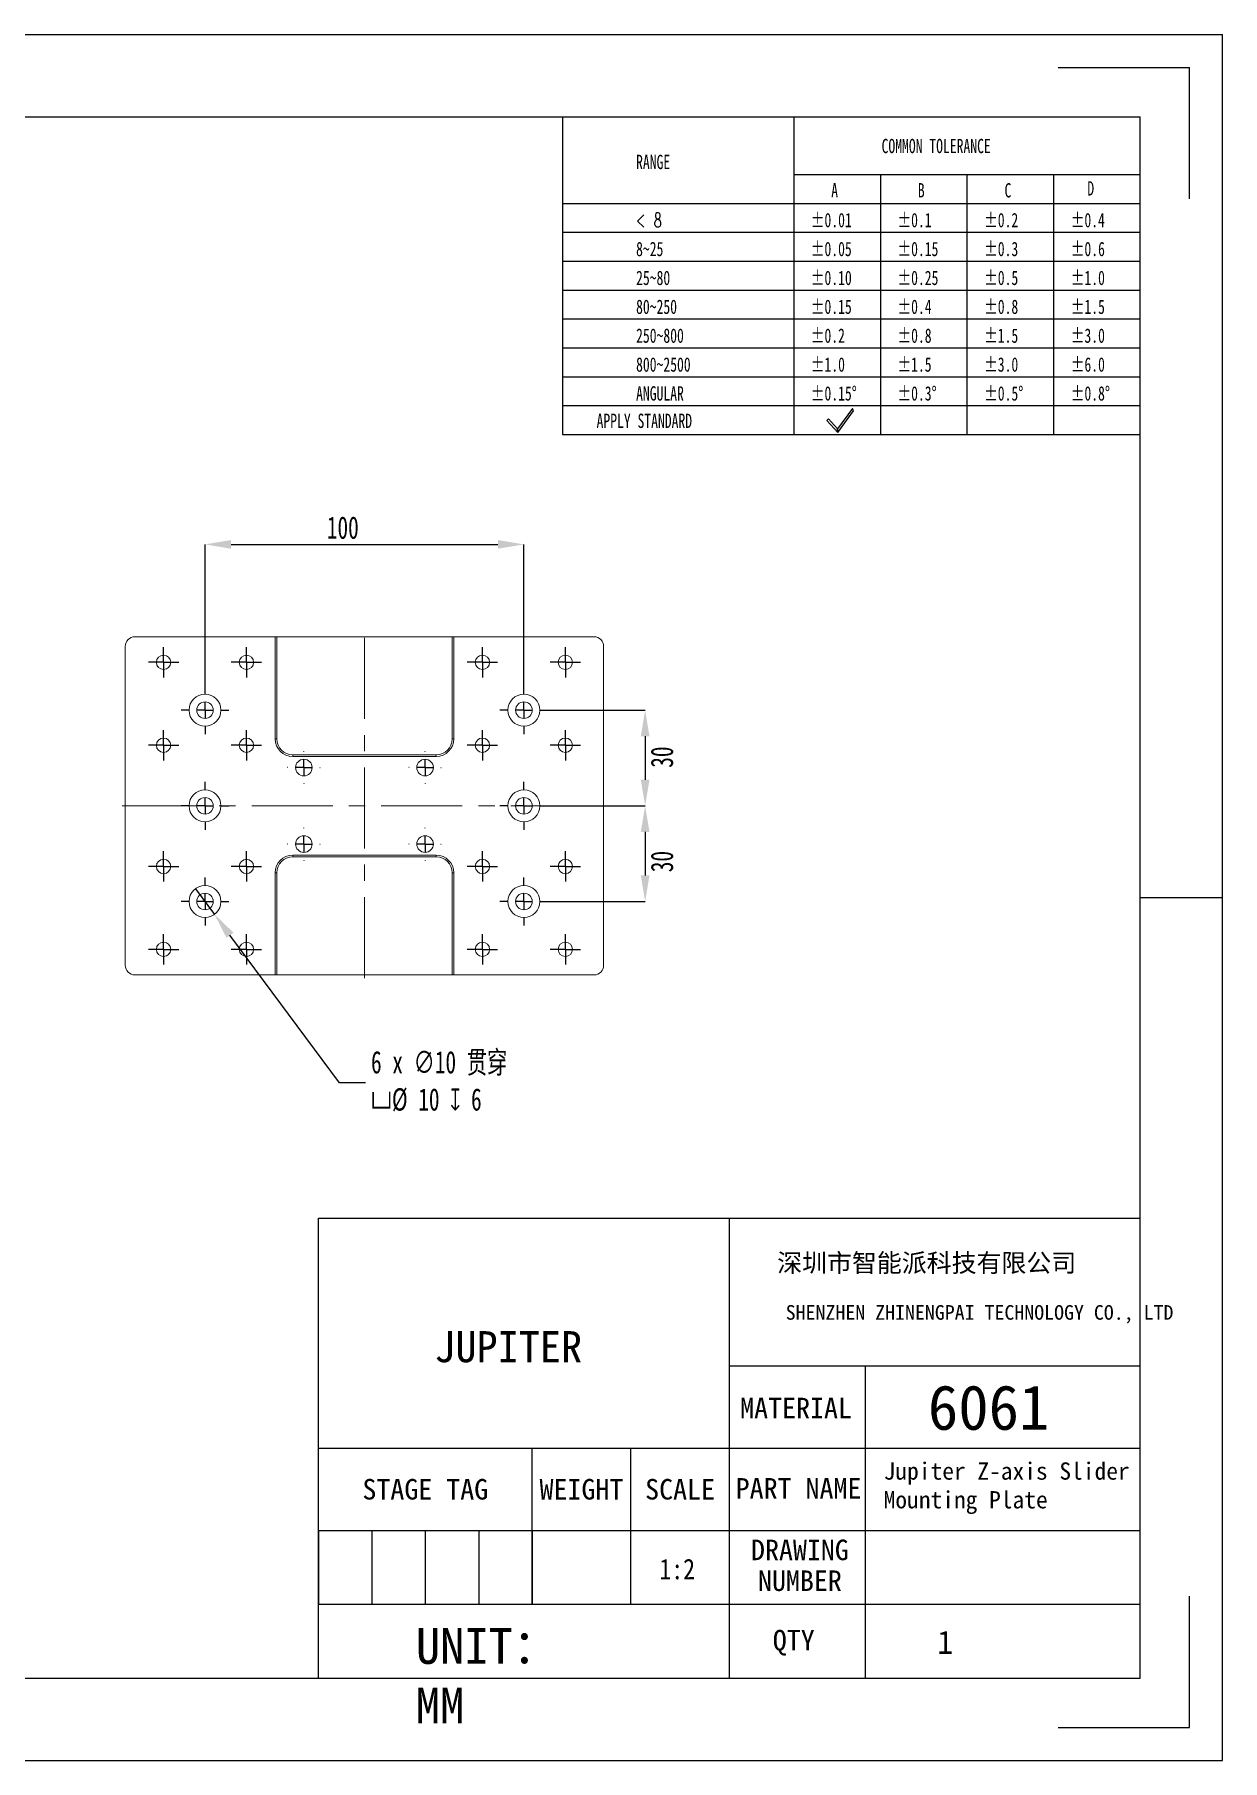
# Model space of a CAD drawing. Header units: millimetres. Extents: x 413 to 795, y 24 to 295.
# Drawn here: x 609.1 to 795.4, y 24.1 to 294.7 of the extents above; entities that cross this region are included whole.
import ezdxf

# ---------------------------------------------------------------- set-up
doc = ezdxf.new("R2010")
doc.units = ezdxf.units.MM
doc.header["$PDSIZE"] = -1
doc.linetypes.add('CENTERX2', pattern=[20.32, 12.7, -2.54, 2.54, -2.54])
doc.layers.add('图框', color=7, linetype='Continuous')
doc.layers.add('尺寸线层', color=3, linetype='Continuous', lineweight=18)
doc.styles.add('SLDTEXTSTYLE4', font='TXT', dxfattribs={"width": 0.7})
doc.styles.add('SLDTEXTSTYLE5', font='TXT', dxfattribs={"width": 0.642857, "bigfont": 'bigfont'})
doc.styles.add('TEXTSTYLE_2', font='')
doc.styles.add('TEXTSTYLE_3', font='')
doc.styles.get('TEXTSTYLE_2').set_extended_font_data('宋体')
doc.styles.get('TEXTSTYLE_3').set_extended_font_data('宋体')
doc.dimstyles.new('SLDDIMSTYLE0', dxfattribs={"dimtxt": 3.5, "dimasz": 4.08, "dimexe": 0, "dimexo": 0.0625, "dimgap": 0.875, "dimtad": 2, "dimdec": 1, "dimlfac": 2, "dimrnd": 1e-09, "dimzin": 12, "dimdsep": 46, "dimtxsty": 'SLDTEXTSTYLE4', "dimsah": 1, "dimcen": 0.09, "dimadec": 0, "dimazin": 3, "dimtfac": 1, "dimtdec": 1, "dimtofl": 0, "dimtmove": 0, "dimatfit": 3, "dimfxl": 1, "dimfrac": 2, "dimtolj": 1, "dimtzin": 12, "dimarcsym": 0})
doc.dimstyles.new('SLDDIMSTYLE2', dxfattribs={"dimtxt": 3.5, "dimasz": 4.08, "dimexe": 0, "dimexo": 0.0625, "dimgap": 0.875, "dimtad": 2, "dimdec": 1, "dimlfac": 2, "dimrnd": 1e-09, "dimzin": 12, "dimdsep": 46, "dimtxsty": 'SLDTEXTSTYLE4', "dimsah": 1, "dimcen": 0.09, "dimadec": 0, "dimazin": 3, "dimtfac": 1, "dimtdec": 1, "dimtmove": 0, "dimatfit": 0, "dimfxl": 1, "dimfrac": 2, "dimtolj": 1, "dimtzin": 12, "dimarcsym": 0})
doc.dimstyles.new('SLDDIMSTYLE3', dxfattribs={"dimtxt": 3.5, "dimasz": 4.08, "dimexe": 0, "dimexo": 0.0625, "dimgap": 0.875, "dimtad": 0, "dimtih": 1, "dimtoh": 1, "dimdec": 1, "dimlfac": 2, "dimrnd": 1e-09, "dimzin": 12, "dimdsep": 46, "dimtxsty": 'SLDTEXTSTYLE4', "dimblk1": 'NONE', "dimsah": 1, "dimcen": 0, "dimadec": 0, "dimazin": 3, "dimtfac": 1, "dimtdec": 1, "dimtmove": 0, "dimatfit": 3, "dimldrblk": 'NONE', "dimfxl": 1, "dimfrac": 2, "dimtolj": 1, "dimtzin": 12, "dimarcsym": 0})

# ---------------------------------------------------------------- blocks, each defined once
blk = doc.blocks.new('_D_17')
at = {"layer": 'Defpoints', "color": 0, "transparency": 16777216}
for p in [(685.83, 214.73), (635.83, 192.49), (685.83, 192.49)]:
    blk.add_point(p, dxfattribs=at)
at = {"layer": '图框', "color": 0, "lineweight": -2, "transparency": 16777216}
for p, q in [((635.83, 192.55), (635.83, 214.73)), ((639.91, 214.73), (681.75, 214.73)), ((685.83, 192.55), (685.83, 214.73))]:
    blk.add_line(p, q, dxfattribs=at)
at = {"layer": '图框', "color": 0, "transparency": 16777216}
for points in [[(639.91, 215.41), (639.91, 214.05), (635.83, 214.73)], [(681.75, 215.41), (681.75, 214.05), (685.83, 214.73)]]:
    blk.add_solid(points, dxfattribs=at)
at = {"layer": '图框', "color": 0, "transparency": 16777216, "insert": (657.43, 219.11), "char_height": 3.5, "attachment_point": 2, "style": 'SLDTEXTSTYLE4'}
blk.add_mtext('\\A1;100', dxfattribs=at)
blk = doc.blocks.new('_D_18')
at = {"layer": 'Defpoints', "color": 0, "transparency": 16777216}
for p in [(689.58, 188.74), (689.58, 173.74), (704.83, 173.74)]:
    blk.add_point(p, dxfattribs=at)
at = {"layer": '图框', "color": 0, "lineweight": -2, "transparency": 16777216}
for p, q in [((689.64, 188.74), (704.83, 188.74)), ((704.83, 184.66), (704.83, 177.82)), ((689.64, 173.74), (704.83, 173.74))]:
    blk.add_line(p, q, dxfattribs=at)
at = {"layer": '图框', "color": 0, "transparency": 16777216}
for points in [[(704.15, 184.66), (705.51, 184.66), (704.83, 188.74)], [(704.15, 177.82), (705.51, 177.82), (704.83, 173.74)]]:
    blk.add_solid(points, dxfattribs=at)
at = {"layer": '图框', "color": 0, "transparency": 16777216, "insert": (705.71, 181.38), "char_height": 3.5, "attachment_point": 2, "rotation": 90, "style": 'SLDTEXTSTYLE4'}
blk.add_mtext('\\A1;30', dxfattribs=at)
blk = doc.blocks.new('_D_19')
at = {"layer": 'Defpoints', "color": 0, "transparency": 16777216}
for p in [(689.58, 173.74), (689.58, 158.74), (704.83, 158.74)]:
    blk.add_point(p, dxfattribs=at)
at = {"layer": '图框', "color": 0, "lineweight": -2, "transparency": 16777216}
for p, q in [((689.64, 173.74), (704.83, 173.74)), ((704.83, 169.66), (704.83, 162.82)), ((689.64, 158.74), (704.83, 158.74))]:
    blk.add_line(p, q, dxfattribs=at)
at = {"layer": '图框', "color": 0, "transparency": 16777216}
for points in [[(704.15, 169.66), (705.51, 169.66), (704.83, 173.74)], [(704.15, 162.82), (705.51, 162.82), (704.83, 158.74)]]:
    blk.add_solid(points, dxfattribs=at)
at = {"layer": '图框', "color": 0, "transparency": 16777216, "insert": (705.71, 165), "char_height": 3.5, "attachment_point": 2, "rotation": 90, "style": 'SLDTEXTSTYLE4'}
blk.add_mtext('\\A1;30', dxfattribs=at)
blk = doc.blocks.new('_D_20')
at = {"layer": 'Defpoints', "color": 0, "transparency": 16777216}
for p in [(634.34, 160.75), (637.32, 156.73)]:
    blk.add_point(p, dxfattribs=at)
at = {"layer": '图框', "color": 0, "lineweight": -2, "transparency": 16777216}
for p, q in [((634.34, 160.75), (637.32, 156.73)), ((656.9, 130.3), (639.74, 153.45)), ((660.98, 130.3), (656.9, 130.3))]:
    blk.add_line(p, q, dxfattribs=at)
at = {"layer": '图框', "color": 0, "transparency": 16777216}
blk.add_solid([(640.29, 153.86), (639.2, 153.05), (637.32, 156.73)], dxfattribs=at)
at = {"layer": '图框', "color": 0, "transparency": 16777216, "insert": (661.86, 135.3), "char_height": 3.5, "attachment_point": 1, "style": 'SLDTEXTSTYLE4'}
blk.add_mtext('\\A1;6 x ∅10 贯穿\\P{\\fGDT;v}%%c 10 {\\fGDT;x} 6\\P', dxfattribs=at)
blk = doc.blocks.new('_NONE')
blk = doc.blocks.new('SW_CENTERMARKSYMBOL_28')
at = {"layer": '图框', "color": 0}
for p, q in [((-1.25, 0), (-2.375, 0)), ((0, 0), (-1.25, 0)), ((0, 1.25), (0, 2.375)), ((0, 0), (0, 1.25)), ((0, 0), (0, -1.25)), ((0, 0), (1.25, 0)), ((1.25, 0), (2.375, 0)), ((0, -1.25), (0, -2.375))]:
    blk.add_line(p, q, dxfattribs=at)
blk = doc.blocks.new('SW_CENTERMARKSYMBOL_29')
at = {"layer": '图框', "color": 0}
for p, q in [((-1.25, 0), (-2.375, 0)), ((0, 0), (-1.25, 0)), ((0, 1.25), (0, 2.375)), ((0, 0), (0, 1.25)), ((0, 0), (0, -1.25)), ((0, 0), (1.25, 0)), ((1.25, 0), (2.375, 0)), ((0, -1.25), (0, -2.375))]:
    blk.add_line(p, q, dxfattribs=at)
blk = doc.blocks.new('SW_CENTERMARKSYMBOL_30')
at = {"layer": '图框', "color": 0}
for p, q in [((-1.25, 0), (-2.375, 0)), ((0, 0), (-1.25, 0)), ((0, 1.25), (0, 2.375)), ((0, 0), (0, 1.25)), ((0, 0), (0, -1.25)), ((0, 0), (1.25, 0)), ((1.25, 0), (2.375, 0)), ((0, -1.25), (0, -2.375))]:
    blk.add_line(p, q, dxfattribs=at)
blk = doc.blocks.new('SW_CENTERMARKSYMBOL_31')
at = {"layer": '图框', "color": 0}
for p, q in [((-1.25, 0), (-2.375, 0)), ((0, 0), (-1.25, 0)), ((0, 1.25), (0, 2.375)), ((0, 0), (0, 1.25)), ((0, 0), (0, -1.25)), ((0, 0), (1.25, 0)), ((1.25, 0), (2.375, 0)), ((0, -1.25), (0, -2.375))]:
    blk.add_line(p, q, dxfattribs=at)
blk = doc.blocks.new('SW_CENTERMARKSYMBOL_32')
at = {"layer": '图框', "color": 0}
for p, q in [((-1.25, 0), (-2.375, 0)), ((0, 0), (-1.25, 0)), ((0, 1.25), (0, 2.375)), ((0, 0), (0, 1.25)), ((0, 0), (0, -1.25)), ((0, 0), (1.25, 0)), ((1.25, 0), (2.375, 0)), ((0, -1.25), (0, -2.375))]:
    blk.add_line(p, q, dxfattribs=at)
blk = doc.blocks.new('SW_CENTERMARKSYMBOL_33')
at = {"layer": '图框', "color": 0}
for p, q in [((-1.25, 0), (-2.375, 0)), ((0, 0), (-1.25, 0)), ((0, 1.25), (0, 2.375)), ((0, 0), (0, 1.25)), ((0, 0), (0, -1.25)), ((0, 0), (1.25, 0)), ((1.25, 0), (2.375, 0)), ((0, -1.25), (0, -2.375))]:
    blk.add_line(p, q, dxfattribs=at)
blk = doc.blocks.new('SW_CENTERMARKSYMBOL_34')
at = {"layer": '图框', "color": 0}
for p, q in [((-1.25, 0), (-2.375, 0)), ((0, 0), (-1.25, 0)), ((0, 1.25), (0, 2.375)), ((0, 0), (0, 1.25)), ((0, 0), (0, -1.25)), ((0, 0), (1.25, 0)), ((1.25, 0), (2.375, 0)), ((0, -1.25), (0, -2.375))]:
    blk.add_line(p, q, dxfattribs=at)
blk = doc.blocks.new('SW_CENTERMARKSYMBOL_35')
at = {"layer": '图框', "color": 0}
for p, q in [((-1.25, 0), (-2.375, 0)), ((0, 0), (-1.25, 0)), ((0, 1.25), (0, 2.375)), ((0, 0), (0, 1.25)), ((0, 0), (0, -1.25)), ((0, 0), (1.25, 0)), ((1.25, 0), (2.375, 0)), ((0, -1.25), (0, -2.375))]:
    blk.add_line(p, q, dxfattribs=at)
blk = doc.blocks.new('SW_CENTERMARKSYMBOL_36')
at = {"layer": '图框', "color": 0}
for p, q in [((-1.25, 0), (-2.375, 0)), ((0, 0), (-1.25, 0)), ((0, 1.25), (0, 2.375)), ((0, 0), (0, 1.25)), ((0, 0), (0, -1.25)), ((0, 0), (1.25, 0)), ((1.25, 0), (2.375, 0)), ((0, -1.25), (0, -2.375))]:
    blk.add_line(p, q, dxfattribs=at)
blk = doc.blocks.new('SW_CENTERMARKSYMBOL_37')
at = {"layer": '图框', "color": 0}
for p, q in [((-1.25, 0), (-2.375, 0)), ((0, 0), (-1.25, 0)), ((0, 1.25), (0, 2.375)), ((0, 0), (0, 1.25)), ((0, 0), (0, -1.25)), ((0, 0), (1.25, 0)), ((1.25, 0), (2.375, 0)), ((0, -1.25), (0, -2.375))]:
    blk.add_line(p, q, dxfattribs=at)
blk = doc.blocks.new('SW_CENTERMARKSYMBOL_38')
at = {"layer": '图框', "color": 0}
for p, q in [((-1.25, 0), (-2.375, 0)), ((0, 0), (-1.25, 0)), ((0, 1.25), (0, 2.375)), ((0, 0), (0, 1.25)), ((0, 0), (0, -1.25)), ((0, 0), (1.25, 0)), ((1.25, 0), (2.375, 0)), ((0, -1.25), (0, -2.375))]:
    blk.add_line(p, q, dxfattribs=at)
blk = doc.blocks.new('SW_CENTERMARKSYMBOL_39')
at = {"layer": '图框', "color": 0}
for p, q in [((-1.25, 0), (-2.375, 0)), ((0, 0), (-1.25, 0)), ((0, 1.25), (0, 2.375)), ((0, 0), (0, 1.25)), ((0, 0), (0, -1.25)), ((0, 0), (1.25, 0)), ((1.25, 0), (2.375, 0)), ((0, -1.25), (0, -2.375))]:
    blk.add_line(p, q, dxfattribs=at)
blk = doc.blocks.new('SW_CENTERMARKSYMBOL_40')
at = {"layer": '图框', "color": 0}
for p, q in [((-1.25, 0), (-2.375, 0)), ((0, 0), (-1.25, 0)), ((0, 1.25), (0, 2.375)), ((0, 0), (0, 1.25)), ((0, 0), (0, -1.25)), ((0, 0), (1.25, 0)), ((1.25, 0), (2.375, 0)), ((0, -1.25), (0, -2.375))]:
    blk.add_line(p, q, dxfattribs=at)
blk = doc.blocks.new('SW_CENTERMARKSYMBOL_41')
at = {"layer": '图框', "color": 0}
for p, q in [((-1.25, 0), (-2.375, 0)), ((0, 0), (-1.25, 0)), ((0, 1.25), (0, 2.375)), ((0, 0), (0, 1.25)), ((0, 0), (0, -1.25)), ((0, 0), (1.25, 0)), ((1.25, 0), (2.375, 0)), ((0, -1.25), (0, -2.375))]:
    blk.add_line(p, q, dxfattribs=at)
blk = doc.blocks.new('SW_CENTERMARKSYMBOL_42')
at = {"layer": '图框', "color": 0}
for p, q in [((-1.25, 0), (-2.375, 0)), ((0, 0), (-1.25, 0)), ((0, 1.25), (0, 2.375)), ((0, 0), (0, 1.25)), ((0, 0), (0, -1.25)), ((0, 0), (1.25, 0)), ((1.25, 0), (2.375, 0)), ((0, -1.25), (0, -2.375))]:
    blk.add_line(p, q, dxfattribs=at)
blk = doc.blocks.new('SW_CENTERMARKSYMBOL_43')
at = {"layer": '图框', "color": 0}
for p, q in [((-1.25, 0), (-2.375, 0)), ((0, 0), (-1.25, 0)), ((0, 1.25), (0, 2.375)), ((0, 0), (0, 1.25)), ((0, 0), (0, -1.25)), ((0, 0), (1.25, 0)), ((1.25, 0), (2.375, 0)), ((0, -1.25), (0, -2.375))]:
    blk.add_line(p, q, dxfattribs=at)
blk = doc.blocks.new('SW_CENTERMARKSYMBOL_44')
at = {"layer": '图框', "color": 0}
for p, q in [((-2.5, 0), (-2.55, 0)), ((0, 0), (-1.25, 0)), ((0, 2.5), (0, 2.55)), ((0, 0), (0, 1.25)), ((0, 0), (0, -1.25)), ((0, 0), (1.25, 0)), ((2.5, 0), (2.55, 0)), ((0, -2.5), (0, -2.55))]:
    blk.add_line(p, q, dxfattribs=at)
blk = doc.blocks.new('SW_CENTERMARKSYMBOL_45')
at = {"layer": '图框', "color": 0}
for p, q in [((-2.5, 0), (-2.55, 0)), ((0, 0), (-1.25, 0)), ((0, 2.5), (0, 2.55)), ((0, 0), (0, 1.25)), ((0, 0), (0, -1.25)), ((0, 0), (1.25, 0)), ((2.5, 0), (2.55, 0)), ((0, -2.5), (0, -2.55))]:
    blk.add_line(p, q, dxfattribs=at)
blk = doc.blocks.new('SW_CENTERMARKSYMBOL_46')
at = {"layer": '图框', "color": 0}
for p, q in [((-2.5, 0), (-2.55, 0)), ((0, 0), (-1.25, 0)), ((0, 2.5), (0, 2.55)), ((0, 0), (0, 1.25)), ((0, 0), (0, -1.25)), ((0, 0), (1.25, 0)), ((2.5, 0), (2.55, 0)), ((0, -2.5), (0, -2.55))]:
    blk.add_line(p, q, dxfattribs=at)
blk = doc.blocks.new('SW_CENTERMARKSYMBOL_47')
at = {"layer": '图框', "color": 0}
for p, q in [((-2.5, 0), (-2.55, 0)), ((0, 0), (-1.25, 0)), ((0, 2.5), (0, 2.55)), ((0, 0), (0, 1.25)), ((0, 0), (0, -1.25)), ((0, 0), (1.25, 0)), ((2.5, 0), (2.55, 0)), ((0, -2.5), (0, -2.55))]:
    blk.add_line(p, q, dxfattribs=at)
blk = doc.blocks.new('SW_CENTERMARKSYMBOL_48')
at = {"layer": '图框', "color": 0}
for p, q in [((0, 2.5), (0, 3.75)), ((-2.5, 0), (-3.75, 0)), ((0, 0), (-1.25, 0)), ((0, 0), (0, 1.25)), ((0, 0), (0, -1.25)), ((0, 0), (1.25, 0)), ((2.5, 0), (3.75, 0)), ((0, -2.5), (0, -3.75))]:
    blk.add_line(p, q, dxfattribs=at)
blk = doc.blocks.new('SW_CENTERMARKSYMBOL_49')
at = {"layer": '图框', "color": 0}
for p, q in [((0, 2.5), (0, 3.75)), ((-2.5, 0), (-3.75, 0)), ((0, 0), (-1.25, 0)), ((0, 0), (0, 1.25)), ((0, 0), (0, -1.25)), ((0, 0), (1.25, 0)), ((2.5, 0), (3.75, 0)), ((0, -2.5), (0, -3.75))]:
    blk.add_line(p, q, dxfattribs=at)
blk = doc.blocks.new('SW_CENTERMARKSYMBOL_50')
at = {"layer": '图框', "color": 0}
for p, q in [((0, 2.5), (0, 3.75)), ((-2.5, 0), (-3.75, 0)), ((0, 0), (-1.25, 0)), ((0, 0), (0, 1.25)), ((0, 0), (0, -1.25)), ((0, 0), (1.25, 0)), ((2.5, 0), (3.75, 0)), ((0, -2.5), (0, -3.75))]:
    blk.add_line(p, q, dxfattribs=at)
blk = doc.blocks.new('SW_CENTERMARKSYMBOL_51')
at = {"layer": '图框', "color": 0}
for p, q in [((0, 2.5), (0, 3.75)), ((-2.5, 0), (-3.75, 0)), ((0, 0), (-1.25, 0)), ((0, 0), (0, 1.25)), ((0, 0), (0, -1.25)), ((0, 0), (1.25, 0)), ((2.5, 0), (3.75, 0)), ((0, -2.5), (0, -3.75))]:
    blk.add_line(p, q, dxfattribs=at)
blk = doc.blocks.new('SW_CENTERMARKSYMBOL_52')
at = {"layer": '图框', "color": 0}
for p, q in [((0, 2.5), (0, 3.75)), ((-2.5, 0), (-3.75, 0)), ((0, 0), (-1.25, 0)), ((0, 0), (0, 1.25)), ((0, 0), (0, -1.25)), ((0, 0), (1.25, 0)), ((2.5, 0), (3.75, 0)), ((0, -2.5), (0, -3.75))]:
    blk.add_line(p, q, dxfattribs=at)
blk = doc.blocks.new('SW_CENTERMARKSYMBOL_53')
at = {"layer": '图框', "color": 0}
for p, q in [((0, 2.5), (0, 3.75)), ((-2.5, 0), (-3.75, 0)), ((0, 0), (-1.25, 0)), ((0, 0), (0, 1.25)), ((0, 0), (0, -1.25)), ((0, 0), (1.25, 0)), ((2.5, 0), (3.75, 0)), ((0, -2.5), (0, -3.75))]:
    blk.add_line(p, q, dxfattribs=at)

msp = doc.modelspace()

# ---------------------------------------------------------------- linework, layer by layer
at = {"color": 7, "linetype": 'Continuous'}
for p, q in [((412.668, 294.662), (795.352, 294.662)), ((795.352, 24.077), (795.352, 294.662)), ((769.582, 289.508), (790.198, 289.508)), ((790.198, 268.892), (790.198, 289.508)), ((425.553, 281.777), (782.467, 281.777)), ((782.467, 36.962), (782.467, 281.777)), ((782.467, 159.369), (795.352, 159.369)), ((790.198, 29.231), (790.198, 49.847)), ((425.553, 36.962), (782.467, 36.962)), ((769.582, 29.231), (790.198, 29.231)), ((412.668, 24.077), (795.352, 24.077))]:
    msp.add_line(p, q, dxfattribs=at)
for p, q in [((691.895, 281.777), (691.895, 231.962)), ((728.124, 281.777), (728.124, 231.962)), ((728.124, 272.72), (782.467, 272.72)), ((741.71, 272.72), (741.71, 231.962)), ((755.296, 272.72), (755.296, 231.962)), ((768.882, 272.72), (768.882, 231.962)), ((691.895, 268.191), (782.467, 268.191)), ((691.895, 263.662), (782.467, 263.662)), ((691.895, 259.134), (782.467, 259.134)), ((691.895, 254.605), (782.467, 254.605)), ((691.895, 250.076), (782.467, 250.076)), ((691.895, 245.548), (782.467, 245.548)), ((691.895, 241.019), (782.467, 241.019)), ((691.895, 236.491), (782.467, 236.491)), ((737.326, 236.023), (734.994, 232.861)), ((735.022, 232.289), (737.509, 235.661)), ((737.509, 235.661), (737.326, 236.023)), ((733.595, 234.416), (733.325, 234.173)), ((733.325, 234.173), (735.022, 232.289)), ((734.994, 232.861), (733.595, 234.416)), ((735.022, 232.289), (734.994, 232.861)), ((734.994, 232.861), (735.022, 232.289)), ((691.895, 231.962), (782.467, 231.962))]:
    msp.add_line(p, q)
at = {"color": 7, "linetype": 'Continuous', "lineweight": 15}
for p, q in [((646.827, 200.241), (624.827, 200.241)), ((646.827, 184.241), (646.827, 200.241)), ((646.827, 200.241), (647.077, 200.241)), ((647.077, 200.241), (647.077, 184.241)), ((674.577, 200.241), (647.077, 200.241)), ((674.577, 184.241), (674.577, 200.241)), ((674.577, 200.241), (674.827, 200.241)), ((674.827, 200.241), (674.827, 184.241)), ((696.827, 200.241), (674.827, 200.241)), ((623.327, 198.741), (623.327, 148.741)), ((698.327, 148.741), (698.327, 198.741)), ((647.077, 184.241), (646.827, 184.241)), ((674.577, 184.241), (674.827, 184.241)), ((649.577, 181.741), (649.577, 181.491)), ((649.577, 181.741), (672.077, 181.741)), ((672.077, 181.491), (649.577, 181.491)), ((672.077, 181.741), (672.077, 181.491)), ((649.577, 165.991), (672.077, 165.991)), ((649.577, 165.741), (649.577, 165.991)), ((672.077, 165.741), (649.577, 165.741)), ((672.077, 165.741), (672.077, 165.991)), ((646.827, 147.241), (646.827, 163.241)), ((647.077, 163.241), (646.827, 163.241)), ((647.077, 163.241), (647.077, 147.241)), ((674.577, 163.241), (674.827, 163.241)), ((674.577, 147.241), (674.577, 163.241)), ((674.827, 163.241), (674.827, 147.241)), ((624.827, 147.241), (646.827, 147.241)), ((647.077, 147.241), (646.827, 147.241)), ((647.077, 147.241), (674.577, 147.241)), ((674.827, 147.241), (674.577, 147.241)), ((674.827, 147.241), (696.827, 147.241))]:
    msp.add_line(p, q, dxfattribs=at)
at = {"color": 2, "linetype": 'Continuous'}
for p, q in [((653.617, 73.04), (653.617, 109.118)), ((653.617, 73.04), (653.617, 109.118)), ((653.617, 109.118), (718.042, 109.118)), ((718.042, 60.155), (718.042, 109.118)), ((718.042, 85.925), (718.042, 109.118)), ((718.042, 109.118), (782.467, 109.118)), ((718.042, 73.04), (718.042, 109.118)), ((782.467, 85.925), (782.467, 109.118)), ((718.042, 85.925), (782.467, 85.925)), ((739.333, 85.925), (739.333, 36.962)), ((782.467, 60.155), (782.467, 85.925)), ((653.617, 36.962), (653.617, 73.04)), ((653.617, 73.04), (718.042, 73.04)), ((653.617, 60.155), (653.617, 73.04)), ((653.617, 73.04), (687.118, 73.04)), ((687.118, 60.155), (687.118, 73.04)), ((687.118, 60.155), (687.118, 73.04)), ((687.118, 73.04), (718.042, 73.04)), ((702.58, 60.155), (702.58, 73.04)), ((718.042, 73.04), (782.467, 73.04)), ((718.042, 60.155), (718.042, 73.04)), ((653.617, 48.558), (653.617, 60.155)), ((653.617, 60.155), (687.118, 60.155)), ((653.617, 60.155), (687.118, 60.155)), ((653.617, 60.155), (687.118, 60.155)), ((653.617, 60.155), (653.617, 48.558)), ((661.993, 60.155), (661.993, 48.558)), ((670.368, 60.155), (670.368, 48.558)), ((678.743, 60.155), (678.743, 48.558)), ((687.118, 48.558), (687.118, 60.155)), ((687.118, 48.558), (687.118, 60.155)), ((687.118, 60.155), (718.042, 60.155)), ((687.118, 60.155), (718.042, 60.155)), ((687.118, 60.155), (687.118, 48.558)), ((702.58, 48.558), (702.58, 60.155)), ((718.042, 36.962), (718.042, 60.155)), ((718.042, 60.155), (782.467, 60.155)), ((718.042, 60.155), (782.467, 60.155)), ((718.042, 48.558), (718.042, 60.155)), ((782.467, 36.962), (782.467, 60.155)), ((653.617, 36.962), (653.617, 48.558)), ((653.617, 48.558), (718.042, 48.558)), ((653.617, 48.558), (687.118, 48.558)), ((653.617, 48.558), (687.118, 48.558)), ((687.118, 48.558), (718.042, 48.558)), ((718.042, 36.962), (718.042, 48.558)), ((718.042, 48.558), (782.467, 48.558)), ((602.077, 36.962), (633.001, 36.962)), ((633.001, 36.962), (653.617, 36.962)), ((653.617, 36.962), (718.042, 36.962)), ((718.042, 36.962), (782.467, 36.962))]:
    msp.add_line(p, q, dxfattribs=at)
at = {"color": 7, "linetype": 'Continuous', "lineweight": 15}
for centre, radius in [((629.327, 196.241), 1.125), ((642.327, 196.241), 1.125), ((679.327, 196.241), 1.125), ((692.327, 196.241), 1.125), ((635.827, 188.741), 2.5), ((635.827, 188.741), 1.3), ((685.827, 188.741), 2.5), ((685.827, 188.741), 1.3), ((629.327, 183.241), 1.125), ((642.327, 183.241), 1.125), ((679.327, 183.241), 1.125), ((692.327, 183.241), 1.125), ((651.327, 179.741), 1.3), ((670.327, 179.741), 1.3), ((635.827, 173.741), 2.5), ((685.827, 173.741), 2.5), ((635.827, 173.741), 1.3), ((685.827, 173.741), 1.3), ((651.327, 167.741), 1.3), ((670.327, 167.741), 1.3), ((629.327, 164.241), 1.125), ((642.327, 164.241), 1.125), ((679.327, 164.241), 1.125), ((692.327, 164.241), 1.125), ((635.827, 158.741), 2.5), ((635.827, 158.741), 1.3), ((685.827, 158.741), 2.5), ((685.827, 158.741), 1.3), ((629.327, 151.241), 1.125), ((642.327, 151.241), 1.125), ((679.327, 151.241), 1.125), ((692.327, 151.241), 1.125)]:
    msp.add_circle(centre, radius, dxfattribs=at)
for centre, radius, start, end in [((624.827, 198.741), 1.5, 90, 180), ((696.827, 198.741), 1.5, 0, 90), ((649.577, 184.241), 2.75, 180, 270), ((649.577, 184.241), 2.5, 180, 270), ((672.077, 184.241), 2.75, 270, 0), ((672.077, 184.241), 2.5, 270, 0), ((649.577, 163.241), 2.75, 90, 180), ((649.577, 163.241), 2.5, 90, 180), ((672.077, 163.241), 2.75, 0, 90), ((672.077, 163.241), 2.5, 0, 90), ((624.827, 148.741), 1.5, 180, 270), ((696.827, 148.741), 1.5, 270, 0)]:
    msp.add_arc(centre, radius, start, end, dxfattribs=at)
at = {"layer": '图框', "linetype": 'CENTERX2', "lineweight": 0}
for p, q in [((660.827, 146.741), (660.827, 200.741)), ((622.827, 173.741), (698.827, 173.741))]:
    msp.add_line(p, q, dxfattribs=at)

# ---------------------------------------------------------------- block references
at = {"layer": '图框'}
for name, p in [('SW_CENTERMARKSYMBOL_43', (629.327, 196.241)), ('SW_CENTERMARKSYMBOL_41', (642.327, 196.241)), ('SW_CENTERMARKSYMBOL_28', (679.327, 196.241)), ('SW_CENTERMARKSYMBOL_29', (692.327, 196.241)), ('SW_CENTERMARKSYMBOL_49', (635.827, 188.741)), ('SW_CENTERMARKSYMBOL_52', (685.827, 188.741)), ('SW_CENTERMARKSYMBOL_40', (629.327, 183.241)), ('SW_CENTERMARKSYMBOL_42', (642.327, 183.241)), ('SW_CENTERMARKSYMBOL_30', (679.327, 183.241)), ('SW_CENTERMARKSYMBOL_31', (692.327, 183.241)), ('SW_CENTERMARKSYMBOL_47', (651.327, 179.741)), ('SW_CENTERMARKSYMBOL_45', (670.327, 179.741)), ('SW_CENTERMARKSYMBOL_48', (635.827, 173.741)), ('SW_CENTERMARKSYMBOL_53', (685.827, 173.741)), ('SW_CENTERMARKSYMBOL_44', (651.327, 167.741)), ('SW_CENTERMARKSYMBOL_46', (670.327, 167.741)), ('SW_CENTERMARKSYMBOL_38', (629.327, 164.241)), ('SW_CENTERMARKSYMBOL_37', (642.327, 164.241)), ('SW_CENTERMARKSYMBOL_32', (679.327, 164.241)), ('SW_CENTERMARKSYMBOL_33', (692.327, 164.241)), ('SW_CENTERMARKSYMBOL_50', (635.827, 158.741)), ('SW_CENTERMARKSYMBOL_51', (685.827, 158.741)), ('SW_CENTERMARKSYMBOL_36', (629.327, 151.241)), ('SW_CENTERMARKSYMBOL_39', (642.327, 151.241)), ('SW_CENTERMARKSYMBOL_34', (679.327, 151.241)), ('SW_CENTERMARKSYMBOL_35', (692.327, 151.241))]:
    msp.add_blockref(name, p, dxfattribs=at)

# ---------------------------------------------------------------- texts
at = {"attachment_point": 1}
for s, insert, char_height, width, style in [('COMMON TOLERANCE', (741.906, 278.308), 2.24599, 73.94176, 'SLDTEXTSTYLE4'), ('RANGE', (703.414, 275.807), 2.246, 22.05942, 'SLDTEXTSTYLE4'), ('A', (734.006, 271.363), 2.246, 3.245, 'SLDTEXTSTYLE4'), ('B', (747.592, 271.363), 2.246, 3.19312, 'SLDTEXTSTYLE4'), ('C', (761.178, 271.363), 2.246, 3.23085, 'SLDTEXTSTYLE4'), ('D', (774.162, 271.668), 2.246, 3.19312, 'SLDTEXTSTYLE4'), ('< 8', (703.414, 266.694), 2.246, 10.7794, 'SLDTEXTSTYLE5'), ('%%P0.01', (730.811, 266.694), 2.246, 15.72506, 'SLDTEXTSTYLE4'), ('%%P0.1', (744.397, 266.694), 2.246, 11.79144, 'SLDTEXTSTYLE4'), ('%%P0.2', (757.983, 266.694), 2.246, 13.41394, 'SLDTEXTSTYLE4'), ('%%P0.4', (771.568, 266.694), 2.246, 13.36206, 'SLDTEXTSTYLE4'), ('8~25', (703.414, 262.165), 2.246, 17.39473, 'SLDTEXTSTYLE4'), ('%%P0.05', (730.811, 262.165), 2.246, 17.34757, 'SLDTEXTSTYLE4'), ('%%P0.15', (744.397, 262.165), 2.246, 16.5599, 'SLDTEXTSTYLE4'), ('%%P0.3', (757.983, 262.165), 2.246, 13.41394, 'SLDTEXTSTYLE4'), ('%%P0.6', (771.568, 262.165), 2.246, 13.41394, 'SLDTEXTSTYLE4'), ('25~80', (703.414, 257.636), 2.246, 21.32836, 'SLDTEXTSTYLE4'), ('%%P0.10', (730.811, 257.636), 2.246, 15.77695, 'SLDTEXTSTYLE4'), ('%%P0.25', (744.397, 257.636), 2.246, 18.13052, 'SLDTEXTSTYLE4'), ('%%P0.5', (757.983, 257.636), 2.246, 13.41394, 'SLDTEXTSTYLE4'), ('%%P1.0', (771.568, 257.636), 2.246, 11.84332, 'SLDTEXTSTYLE4'), ('80~250', (703.414, 253.108), 2.246, 25.26198, 'SLDTEXTSTYLE4'), ('%%P0.15', (730.811, 253.108), 2.246, 16.5599, 'SLDTEXTSTYLE4'), ('%%P0.4', (744.397, 253.108), 2.246, 13.36206, 'SLDTEXTSTYLE4'), ('%%P0.8', (757.983, 253.108), 2.246, 13.41394, 'SLDTEXTSTYLE4'), ('%%P1.5', (771.568, 253.108), 2.246, 12.62627, 'SLDTEXTSTYLE4'), ('250~800', (703.414, 248.579), 2.246, 29.1956, 'SLDTEXTSTYLE4'), ('%%P0.2', (730.811, 248.579), 2.246, 13.41394, 'SLDTEXTSTYLE4'), ('%%P0.8', (744.397, 248.579), 2.246, 13.41394, 'SLDTEXTSTYLE4'), ('%%P1.5', (757.983, 248.579), 2.246, 12.62627, 'SLDTEXTSTYLE4'), ('%%P3.0', (771.568, 248.579), 2.246, 13.41394, 'SLDTEXTSTYLE4'), ('800~2500', (703.414, 244.05), 2.246, 33.12923, 'SLDTEXTSTYLE4'), ('%%P1.0', (730.811, 244.05), 2.246, 11.84332, 'SLDTEXTSTYLE4'), ('%%P1.5', (744.397, 244.05), 2.246, 12.62627, 'SLDTEXTSTYLE4'), ('%%P3.0', (757.983, 244.05), 2.246, 13.41394, 'SLDTEXTSTYLE4'), ('%%P6.0', (771.568, 244.05), 2.246, 13.41394, 'SLDTEXTSTYLE4'), ('ANGULAR', (703.414, 239.522), 2.246, 31.54446, 'SLDTEXTSTYLE4'), ('%%P0.15%%D', (730.811, 239.522), 2.246, 19.72472, 'SLDTEXTSTYLE4'), ('%%P0.3%%D', (744.397, 239.522), 2.246, 16.57876, 'SLDTEXTSTYLE4'), ('%%P0.5%%D', (757.983, 239.522), 2.246, 16.57876, 'SLDTEXTSTYLE4'), ('%%P0.8%%D', (771.568, 239.522), 2.246, 16.57876, 'SLDTEXTSTYLE4'), ('APPLY STANDARD', (697.22, 235.223), 2.24599, 64.56049, 'SLDTEXTSTYLE4')]:
    msp.add_mtext(s, dxfattribs=dict(at, insert=insert, char_height=char_height, width=width, style=style))
at = {"color": 7, "linetype": 'Continuous', "insert": (748.98, 103.521), "char_height": 2.86391, "width": 67.94821, "attachment_point": 2, "style": 'TEXTSTYLE_2'}
msp.add_mtext('深圳市智能派科技有限公司', dxfattribs=at)
at = {"color": 7, "linetype": 'Continuous', "attachment_point": 2, "line_spacing_factor": 0.9, "style": 'TEXTSTYLE_3'}
for s, insert, char_height, width in [('MATERIAL\\P ', (728.493, 80.94), 3.2212, 46.56486), ('STAGE TAG ', (670.368, 68.208), 3.2212, 38.95697), ('WEIGHT', (694.849, 68.208), 3.2212, 14.15588), ('SCALE', (710.311, 68.208), 3.2212, 14.15588), ('PART NAME', (728.886, 68.355), 3.2212, 26.98848), ('DRAWING NUMBER', (729.101, 58.7), 3.22125, 26.98848), ('QTY', (728.136, 44.548), 3.2212, 35.95561)]:
    msp.add_mtext(s, dxfattribs=dict(at, insert=insert, char_height=char_height, width=width))
at = {"insert": (707.068, 52.428), "char_height": 3.22125, "width": 7.72133, "attachment_point": 7}
msp.add_mtext('{\\W0.85;1:2}', dxfattribs=at)
at = {"layer": '尺寸线层', "attachment_point": 1}
for s, insert, char_height, width in [('SHENZHEN ZHINENGPAI TECHNOLOGY CO., LTD', (726.873, 95.468), 2.29113, 64.82652), ('JUPITER', (671.77, 91.386), 4.8671, 39.72038), ('6061', (749.166, 82.922), 7, 24.85263), ('UNIT：MM', (668.885, 44.821), 5.5885, 21.66224)]:
    msp.add_mtext(s, dxfattribs=dict(at, insert=insert, char_height=char_height, width=width))
at = {"layer": '尺寸线层', "linetype": 'CENTERX2', "insert": (742.231, 70.803), "char_height": 3.6, "width": 45.60353, "attachment_point": 1}
msp.add_mtext('{\\H0.75x;Jupiter Z-axis Slider Mounting Plate}', dxfattribs=at)
at = {"layer": '尺寸线层', "ltscale": 0.2, "insert": (750.633, 44.437), "char_height": 3.65, "width": 21.89288, "attachment_point": 1}
msp.add_mtext('1\\P\\P', dxfattribs=at)

# ---------------------------------------------------------------- dimensions: what is measured, and where the dimension line sits
at = {"layer": '图框', "color": 3}
dim = msp.add_linear_dim(base=(685.827, 214.733), p1=(635.827, 192.491), p2=(685.827, 192.491), dimstyle='SLDDIMSTYLE0', dxfattribs=at)
dim.commit()
dim.dimension.update_dxf_attribs({"geometry": '_D_17', "text_midpoint": (657.428, 214.733), "dimtype": 160})
for base, p1, p2, picture, middle in [((704.83, 173.741), (689.577, 188.741), (689.577, 173.741), '_D_18', (704.83, 181.38)), ((704.83, 158.741), (689.577, 173.741), (689.577, 158.741), '_D_19', (704.83, 165.005))]:
    dim = msp.add_linear_dim(base=base, p1=p1, p2=p2, angle=90, dimstyle='SLDDIMSTYLE2', dxfattribs=at)
    dim.commit()
    dim.dimension.update_dxf_attribs({"geometry": picture, "text_midpoint": middle, "dimtype": 160})
dim = msp.add_diameter_dim_2p(p1=(634.339, 160.75), p2=(637.316, 156.733), text='6 x <> 贯穿\\P{\\fGDT;v}%%c 10 {\\fGDT;x} 6\\P', dimstyle='SLDDIMSTYLE3', dxfattribs=at)
dim.commit()
dim.dimension.update_dxf_attribs({"geometry": '_D_20', "text_midpoint": (674.412, 130.297), "dimtype": 163})

doc.saveas('drawing.dxf')
